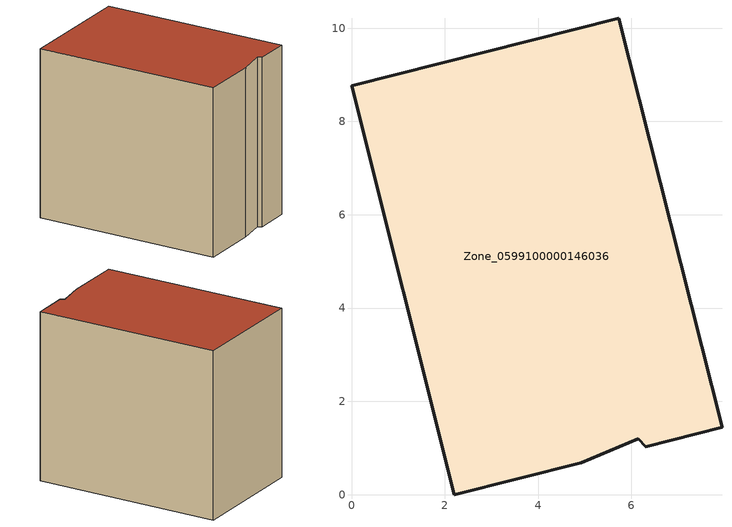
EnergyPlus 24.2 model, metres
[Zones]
Zone_0599100000146036
 floor ground (C_G): 4.92,0.69 2.2,0 0,8.77 5.73,10.21 7.94,1.44 6.3,1.03 6.15,1.19 z0
 wall outside (C_F): 2.2,0 4.92,0.69 6.15,1.19 6.3,1.03 7.94,1.44 5.73,10.21 0,8.77 2.2,0 z0:8.16
 roof outside (C_R): 6.15,1.19 6.3,1.03 7.94,1.44 5.73,10.21 0,8.77 2.2,0 4.92,0.69 z8.16
[BUILDING]
Pand.0599100000146036: North Axis=0; Terrain=City; Loads Convergence Tolerance Value=0.04; Temperature Convergence Tolerance Value=0.4; Solar Distribution=FullExterior; Maximum Number of Warmup Days=25; Minimum Number of Warmup Days=1
[Site:Location]
Rotterdam.The.Hague.AP_ZH_NLD Design_Conditions: Latitude=51.96; Longitude=4.45; Time Zone=1; Elevation=-4.5
[SITE:GROUNDTEMPERATURE:BUILDINGSURFACE]
18, 18, 18, 18, 18, 18, 18, 18, 18, 18, 18, 18
[MATERIAL] Thermal Absorptance=0.9; Solar Absorptance=0.7; Visible Absorptance=0.7
Name | Roughness | Thickness | Conductivity | Density | Specific Heat
G.TI.1965-1974 | MediumSmooth | 0.15 | 0.882353 | 540 | 1210
F.TI.1965-1974 | Rough | 0.3 | 0.697674 | 1920 | 840
R.TI.1965-1974 | MediumRough | 0.2 | 0.232558 | 1500 | 1000
[CONSTRUCTION]
C_G: G.TI.1965-1974
C_F: F.TI.1965-1974
C_R: R.TI.1965-1974
[ZONE]
Zone_0599100000146036: Type=1; Multiplier=1; Ceiling Height=Autocalculate; Volume=Autocalculate; Floor Area=autocalculate; Part of Total Floor Area=Yes
[ZONEINFILTRATION:DESIGNFLOWRATE]
Infil_Zone_0599100000146036: Zone or ZoneList or Space or SpaceList=Zone_0599100000146036; Schedule=AlwaysOn; Design Flow Rate Calculation Method=Flow/Area; Flow Rate per Floor Area=0.003; Constant Term Coefficient=1; Temperature Term Coefficient=0; Velocity Term Coefficient=0; Velocity Squared Term Coefficient=0
[HVACTEMPLATE:ZONE:IDEALLOADSAIRSYSTEM]
Zone_0599100000146036: Maximum Heating Supply Air Temperature=50; Minimum Cooling Supply Air Temperature=13; Maximum Heating Supply Air Humidity Ratio=0.0156; Minimum Cooling Supply Air Humidity Ratio=0.0077; Heating Limit=NoLimit; Cooling Limit=NoLimit; Dehumidification Control Type=ConstantSensibleHeatRatio; Cooling Sensible Heat Ratio=0.7; Dehumidification Setpoint=60; Humidification Control Type=None; Humidification Setpoint=30; Outdoor Air Method=None; Outdoor Air Flow Rate per Person=0.00944; Outdoor Air Flow Rate per Zone Floor Area=0; Outdoor Air Flow Rate per Zone=0; Demand Controlled Ventilation Type=None; Outdoor Air Economizer Type=NoEconomizer; Heat Recovery Type=None; Sensible Heat Recovery Effectiveness=0.7; Latent Heat Recovery Effectiveness=0.65
[ZONECONTROL:THERMOSTAT]
ThermostatControl_Zone_0599100000146036: Zone or ZoneList=Zone_0599100000146036; Control Type Schedule=DualSetpointControlType; Control 1=Thermostat_Zone_0599100000146036; Temperature Difference Between Cutout And Setpoint=0
[THERMOSTATSETPOINT:DUALSETPOINT]
Thermostat_Zone_0599100000146036: Heating Setpoint Temperature Schedule=HeatingSetpoint_Zone_0599100000146036; Cooling Setpoint Temperature Schedule=CoolingSetpoint_Zone_0599100000146036
[SCHEDULE:COMPACT]
HeatingSetpoint_Zone_0599100000146036: Through: 12/31, For: AllDays, Until: 24:00, 21
CoolingSetpoint_Zone_0599100000146036: Through: 12/31, For: AllDays, Until: 24:00, 24
DualSetpointControlType: Through: 12/31, For: AllDays, Until: 24:00, 4
AlwaysOn: Through: 12/31, For: AllDays, Until: 24:00, 1
